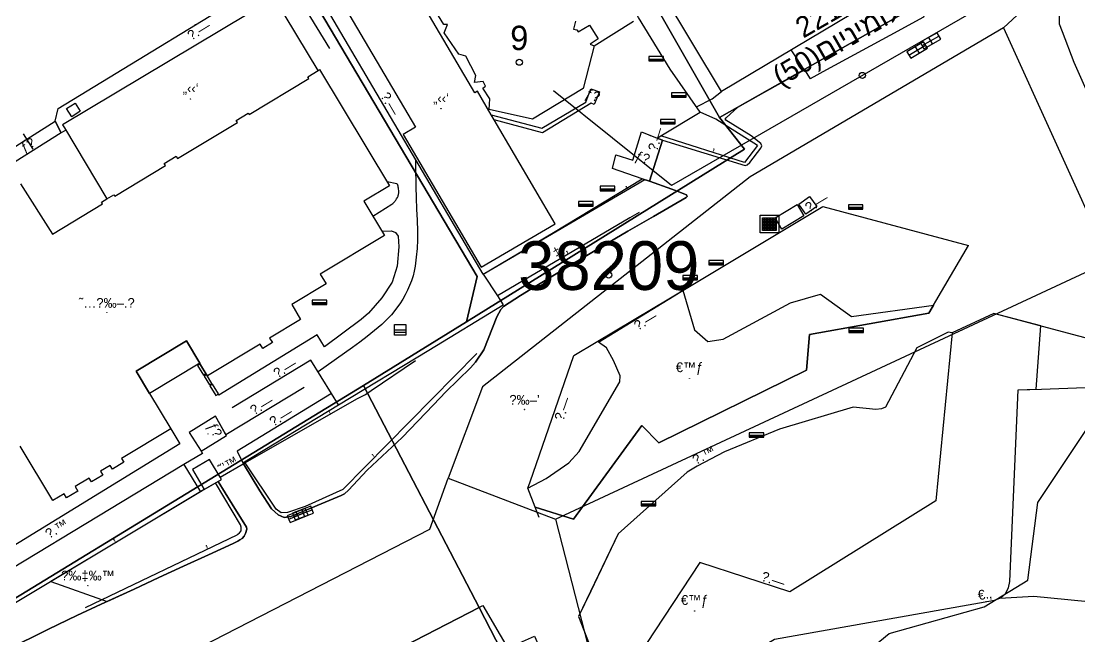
# Model space of a CAD drawing. Header units: metres. Extents: x 218299 to 220222, y 572714 to 574340.
# Drawn here: x 219539.4 to 219626.4, y 574003.3 to 574053.9 of the extents above; entities that cross this region are included whole.
import ezdxf
from ezdxf.enums import TextEntityAlignment as Align

# ---------------------------------------------------------------- set-up
doc = ezdxf.new("R2010")
doc.units = ezdxf.units.M
doc.header["$MEASUREMENT"] = 0
for name, color, linetype in [('1601', 44, 'LANDBORDER'), ('1602', 44, 'Continuous'), ('1603', 44, 'Continuous'), ('6151', 102, 'CABLEUNDEXIST03'), ('6910', 102, 'Continuous'), ('A_POINTS', 2, 'Continuous'), ('M2200', 253, 'Continuous'), ('M2201', 253, 'Continuous'), ('M2202', 253, 'Continuous'), ('M2207', 253, 'Continuous'), ('M2401', 7, 'Continuous'), ('M2404', 7, 'Continuous'), ('M2407', 253, 'Continuous'), ('M2408', 253, 'Continuous'), ('M2412', 253, 'Continuous'), ('M2420', 253, 'Continuous'), ('M2601', 253, 'Continuous'), ('M2602', 253, 'Continuous'), ('M2604', 253, 'Continuous'), ('M2605', 253, 'Continuous'), ('M2612', 253, 'Continuous'), ('M2802', 253, 'Continuous'), ('M2804', 253, 'Continuous'), ('M2809', 253, 'Continuous'), ('M4903', 253, 'Continuous'), ('M5202', 253, 'Continuous'), ('M5203', 253, 'Continuous'), ('M5250', 253, 'Continuous'), ('m5260', 253, 'Continuous')]:
    doc.layers.add(name, color=color, linetype=linetype)
doc.styles.add('HEBTXT', font='HEBTXT')
doc.styles.add('MAVAT_HEBTXT', font='HEBTXT')
doc.linetypes.add('CABLEUNDEXIST03', pattern='A,3.5,[222,elecad.shx,S=0.01,R=0,X=0,Y=0],1.5', length=5)
doc.linetypes.add('LANDBORDER', pattern='A,6.25,[208,elecad.shx,S=0.02,R=0,X=-0.6,Y=0],12.5,[208,elecad.shx,S=0.02,R=180,X=0.6,Y=0],6.25', length=25)

# ---------------------------------------------------------------- blocks, each defined once
blk = doc.blocks.new('6910')
at = {"layer": 'A_POINTS'}
blk.add_circle((0, 0), 0.25, dxfattribs=at)
at = {"color": 0, "style": 'HEBTXT', "flags": 1}
blk.add_attdef('CODE', (-2.918, 6.399), '', height=1.7, dxfattribs=at)
at = {"color": 0, "style": 'HEBTXT'}
for tag, p in [('PATH', (0.169, 4.708)), ('HTCH', (0.169, 2.708))]:
    blk.add_attdef(tag, text='', height=1.7, dxfattribs=at).set_placement(p, align=Align.MIDDLE_CENTER)
blk = doc.blocks.new('1601')
at = {"layer": 'A_POINTS'}
blk.add_circle((0, 0), 0.25, dxfattribs=at)
at = {"color": 0, "style": 'HEBTXT'}
blk.add_attdef('LOT_NUM', text='', height=4, dxfattribs=at).set_placement((0, -1.217), align=Align.CENTER)
blk = doc.blocks.new('1603')
at = {"layer": 'A_POINTS'}
blk.add_circle((0, 0), 0.25, dxfattribs=at)
at = {"color": 0, "style": 'HEBTXT'}
blk.add_attdef('PARCEL_NUM', text='', height=2, dxfattribs=at).set_placement((0, 1), align=Align.CENTER)
at = {"color": 0, "style": 'HEBTXT', "flags": 1}
blk.add_attdef('LOT_NUM', text='', height=2, dxfattribs=at).set_placement((0, -2.5), align=Align.CENTER)
blk = doc.blocks.new('M2802')
blk.add_circle((0, 0), 0.025)
at = {"style": 'MAVAT_HEBTXT'}
blk.add_attdef('NAME', text='', height=0.8, dxfattribs=at).set_placement((0, 1.59), align=Align.MIDDLE)
blk = doc.blocks.new('M2804')
blk.add_circle((0, 0), 0.025)
at = {"style": 'MAVAT_HEBTXT'}
blk.add_attdef('NAME', text='', height=0.8, dxfattribs=at).set_placement((0, 1.59), align=Align.MIDDLE)
blk = doc.blocks.new('M5202')
blk.add_lwpolyline([(-2, -0.53), (2, -0.53), (2, 0.67), (-2, 0.67)], close=True)
for points in [[(-2, 0), (2, 0)], [(-2, -0.33), (2, -0.33)]]:
    blk.add_lwpolyline(points)
at = {"style": 'MAVAT_HEBTXT', "flags": 1}
for tag, p in [('MARK', (0, 1.92)), ('HEIGHT', (0, -1.78)), ('NAME', (0, -4.35))]:
    blk.add_attdef(tag, text='', height=0.8, dxfattribs=at).set_placement(p, align=Align.MIDDLE)
blk = doc.blocks.new('5260')
h = blk.add_hatch()
h.set_pattern_fill('NET', color=256, scale=2, style=0)
h.paths.add_polyline_path([(1.17, 1.06), (-1.04, 1.06), (-1.04, -1.02), (1.17, -1.02)])
for points in [[(1.6, 1.49), (1.6, -1.45), (-1.47, -1.45), (-1.47, 1.49)], [(1.17, 1.06), (1.17, -1.02), (-1.04, -1.02), (-1.04, 1.06)]]:
    blk.add_lwpolyline(points, close=True)
at = {"style": 'HEBTXT'}
blk.add_attdef('HEIGHT', (1.94, 1.56), '', height=0.8, dxfattribs=at)
blk = doc.blocks.new('M2207')
blk.add_circle((0, 0), 0.025)
at = {"style": 'MAVAT_HEBTXT'}
blk.add_attdef('NAME', text='', height=0.8, dxfattribs=at).set_placement((0, 1.59), align=Align.MIDDLE)
blk = doc.blocks.new('M2407')
blk.add_circle((0, 0), 0.025)
at = {"style": 'MAVAT_HEBTXT'}
blk.add_attdef('NAME', text='', height=0.8, dxfattribs=at).set_placement((0, 1.59), align=Align.MIDDLE)
blk = doc.blocks.new('M2412')
blk.add_circle((0, 0), 0.025)
at = {"style": 'MAVAT_HEBTXT'}
blk.add_attdef('NAME', text='', height=0.8, dxfattribs=at).set_placement((0, 1.59), align=Align.MIDDLE)
blk = doc.blocks.new('M2601')
blk.add_circle((0, 0), 0.025)
at = {"style": 'MAVAT_HEBTXT'}
blk.add_attdef('NAME', text='', height=0.8, dxfattribs=at).set_placement((0, 1.59), align=Align.MIDDLE)
blk = doc.blocks.new('M2602')
blk.add_circle((0, 0), 0.025)
at = {"style": 'MAVAT_HEBTXT'}
blk.add_attdef('NAME', text='', height=0.8, dxfattribs=at).set_placement((0, 1.59), align=Align.MIDDLE)
blk = doc.blocks.new('M2604')
blk.add_circle((0, 0), 0.025)
at = {"style": 'MAVAT_HEBTXT'}
blk.add_attdef('NAME', text='', height=0.8, dxfattribs=at).set_placement((0, 1.59), align=Align.MIDDLE)
blk = doc.blocks.new('M2605')
blk.add_circle((0, 0), 0.025)
at = {"style": 'MAVAT_HEBTXT'}
blk.add_attdef('NAME', text='', height=0.8, dxfattribs=at).set_placement((0, 1.59), align=Align.MIDDLE)
blk = doc.blocks.new('M2612')
blk.add_circle((0, 0), 0.025)
at = {"style": 'MAVAT_HEBTXT'}
blk.add_attdef('NAME', text='', height=0.8, dxfattribs=at).set_placement((0, 1.59), align=Align.MIDDLE)
blk = doc.blocks.new('M2809')
blk.add_circle((0, 0), 0.025)
at = {"style": 'MAVAT_HEBTXT'}
blk.add_attdef('NAME', text='', height=0.8, dxfattribs=at).set_placement((0, 1.59), align=Align.MIDDLE)
blk = doc.blocks.new('M4903')
blk.add_lwpolyline([(-1.6, -0.59), (1.6, -0.59), (1.6, 0.62), (-1.6, 0.62)], close=True)
for points in [[(-1.57, 0), (1.57, 0)], [(0, 0.62), (0, -0.59)]]:
    blk.add_lwpolyline(points)
at = {"style": 'MAVAT_HEBTXT', "flags": 1}
for tag, p in [('MARK', (0, 1.87)), ('IL', (0, -6.97))]:
    blk.add_attdef(tag, text='', height=0.8, dxfattribs=at).set_placement(p, align=Align.MIDDLE)
at = {"style": 'MAVAT_HEBTXT'}
for tag, p in [('HEIGHT', (0, -1.84)), ('NAME', (0, -4.41))]:
    blk.add_attdef(tag, text='', height=0.8, dxfattribs=at).set_placement(p, align=Align.MIDDLE)
blk = doc.blocks.new('M5203')
for points in [[(1.54, -1.47), (-1.54, -1.47), (-1.54, 1.47), (1.54, 1.47)], [(-1.54, 0), (1.54, 0)], [(1.54, 1.47), (1.54, -1.47)], [(-1.54, -0.66), (1.54, -0.66)]]:
    blk.add_lwpolyline(points)
at = {"style": 'MAVAT_HEBTXT', "flags": 1}
for tag, p in [('MARK', (0, 3.2)), ('HEIGHT', (0, -3.3)), ('NAME', (0, -5.87))]:
    blk.add_attdef(tag, text='', height=0.8, dxfattribs=at).set_placement(p, align=Align.MIDDLE)
blk = doc.blocks.new('M2202')
blk.add_circle((0, 0), 0.025)
at = {"style": 'MAVAT_HEBTXT'}
blk.add_attdef('NAME', text='', height=0.8, dxfattribs=at).set_placement((0, 1.59), align=Align.MIDDLE)
blk = doc.blocks.new('111')
at = {"layer": 'M2200'}
for points in [[(219612.428, 574057.398, 593.99), (219596.93, 574048.131, 593.84), (219596.93, 574048.131, 593.84), (219592.147, 574056.13, 593.84)], [(219584.952, 574053.93, 595.04), (219584.785, 574053.269, 595.94), (219584.785, 574053.269, 595.94), (219584.927, 574053.239, 595.94), (219585.07, 574053.21, 595.94), (219585.07, 574053.21, 595.94), (219585.07, 574053.21, 595.94), (219585.182, 574053.037, 595.94), (219585.182, 574053.037, 595.94), (219586.105, 574053.604, 594.89), (219586.105, 574053.604, 594.89), (219586.805, 574052.473, 594.89), (219586.805, 574052.473, 594.89), (219586.153, 574052.028, 595.34), (219586.153, 574052.028, 595.34), (219586.495, 574051.896, 594.89), (219586.495, 574051.896, 594.89), (219585.577, 574048.383, 592.49), (219581.409, 574045.859, 592.49), (219577.865, 574046.651, 594.89), (219577.903, 574047.527, 595.94), (219577.346, 574048.417, 595.94), (219577.565, 574048.575, 595.94), (219577.38, 574048.954, 595.94), (219576.662, 574048.882, 594.74), (219576.774, 574049.442, 594.74), (219575.947, 574051.035, 594.74), (219575.377, 574051.218, 594.74), (219574.166, 574052.972, 594.74), (219574.442, 574053.634, 594.74), (219574.129, 574053.652, 594.59), (219573.252, 574055.062, 594.59)]]:
    blk.add_polyline3d(points, dxfattribs=at)
at = {"layer": 'M2201'}
blk.add_polyline3d([(219539.358, 574040.563, 589.902), (219541.991, 574036.434, 595.94), (219546.094, 574038.909, 595.94), (219546.013, 574039.044, 595.94), (219546.474, 574039.322, 595.94), (219547.033, 574039.659, 595.94), (219547.033, 574039.659, 595.94), (219547.105, 574039.54, 595.94), (219547.105, 574039.54, 595.94), (219551.27, 574042.052, 595.94), (219551.27, 574042.052, 595.94), (219551.164, 574042.228, 595.94), (219551.164, 574042.228, 595.94), (219552.158, 574042.828, 595.94), (219552.158, 574042.828, 595.94), (219552.271, 574042.64, 595.94), (219552.271, 574042.64, 595.94), (219557.186, 574045.604, 595.94), (219557.186, 574045.604, 595.94), (219557.092, 574045.759, 595.94), (219557.092, 574045.759, 595.94), (219558.077, 574046.353, 595.94), (219558.077, 574046.353, 595.94), (219558.137, 574046.253, 595.94), (219558.137, 574046.253, 595.94), (219563.043, 574049.212, 595.94), (219563.043, 574049.212, 595.94), (219562.955, 574049.358, 595.94), (219562.955, 574049.358, 595.94), (219563.809, 574049.873, 595.94), (219563.924, 574049.943, 595.94), (219569.684, 574040.395, 592.34), (219567.573, 574039.121, 595.94), (219569.265, 574036.317, 594.14), (219563.99, 574033.135, 595.19), (219564.467, 574032.344, 595.19), (219561.642, 574030.64, 595.79), (219562.377, 574029.422, 595.64), (219559.832, 574027.887, 595.64), (219560.057, 574027.515, 593.54), (219559.267, 574027.039, 593.54), (219559.052, 574027.396, 595.64), (219554.722, 574024.784, 595.64), (219554.722, 574024.784, 595.64), (219554.722, 574024.784, 595.64), (219554.721, 574024.786, 595.64), (219554.099, 574025.828, 595.749), (219553.006, 574027.66, 595.94), (219553.006, 574027.66, 595.94), (219548.869, 574025.165, 595.94), (219548.869, 574025.165, 595.94), (219549.969, 574023.327, 595.766), (219551.712, 574020.418, 595.49), (219551.712, 574020.418, 595.49), (219547.675, 574017.983, 595.49), (219547.859, 574017.679, 592.64), (219546.918, 574017.112, 592.64), (219546.731, 574017.422, 595.49), (219545.931, 574016.94, 595.49), (219546.12, 574016.626, 592.04), (219545.189, 574016.064, 592.04), (219544.998, 574016.38, 595.49), (219543.854, 574015.689, 595.49), (219544.08, 574015.314, 592.64), (219543.161, 574014.76, 592.64), (219542.959, 574015.095, 595.49), (219542.029, 574014.534, 595.49), (219539.332, 574019.004, 595.94)], dxfattribs=at)
at = {"layer": 'M2207'}
blk.add_polyline3d([(219584.952, 574053.93, 591.74), (219584.785, 574053.269, 591.74), (219585.07, 574053.21, 591.815), (219585.182, 574053.037, 591.815), (219586.105, 574053.604, 591.815), (219586.805, 574052.473, 592.04), (219586.153, 574052.028, 592.04), (219586.495, 574051.896, 592.115), (219589.703, 574053.926, 592.115)], dxfattribs=at)
for points in [[(219578.022, 574046.236, 593.315), (219576.892, 574048.159, 593.315), (219576.687, 574048.038, 593.315), (219569.238, 574060.712, 592.415), (219564.374, 574057.854, 592.265), (219564.374, 574057.854, 592.265), (219565.074, 574056.662, 592.35), (219571.808, 574045.204, 593.165), (219570.796, 574044.61, 593.165), (219577.206, 574033.703, 593.165), (219577.206, 574033.703, 593.165), (219583.287, 574037.277, 593.315), (219578.273, 574045.809, 593.315), (219578.247, 574045.852, 593.315), (219578.247, 574045.852, 593.315)], [(219563.809, 574049.873, 591.815), (219560.23, 574055.841, 591.815), (219542.826, 574045.404, 591.815), (219542.979, 574045.15, 591.815), (219546.474, 574039.322, 591.815), (219547.033, 574039.659, 591.815), (219547.105, 574039.54, 591.815), (219551.27, 574042.052, 591.815), (219551.164, 574042.228, 591.815), (219552.158, 574042.828, 591.815), (219552.271, 574042.64, 591.815), (219557.186, 574045.604, 591.815), (219557.092, 574045.759, 591.815), (219558.077, 574046.353, 591.815), (219558.137, 574046.253, 591.815), (219563.043, 574049.212, 591.815), (219562.955, 574049.358, 591.815), (219563.809, 574049.873, 591.815)], [(219604.758, 574038.687, 591.365), (219603.872, 574038.064, 591.365), (219603.292, 574038.888, 591.365), (219604.178, 574039.512, 591.365), (219604.758, 574038.687, 591.365)], [(219603.706, 574037.939, 591.365), (219601.898, 574036.835, 591.365), (219601.334, 574037.758, 591.365), (219603.143, 574038.862, 591.365), (219603.706, 574037.939, 591.365)], [(219554.099, 574025.828, 591.44), (219549.969, 574023.327, 591.44), (219548.869, 574025.165, 591.44), (219553.006, 574027.66, 591.44), (219554.099, 574025.828, 591.44)], [(219555.867, 574016.261, 591.815), (219555.756, 574016.45, 591.815), (219554.901, 574017.912, 591.815), (219553.5, 574017.093, 591.815), (219554.466, 574015.442, 591.815), (219554.466, 574015.442, 591.815), (219554.466, 574015.442, 591.815), (219554.466, 574015.442, 591.815), (219555.867, 574016.261, 591.815)]]:
    blk.add_polyline3d(points, close=True, dxfattribs=at)
at = {"layer": 'M2401'}
for points in [[(219592.101, 574044.155, 590.008), (219598.882, 574042.055, 590.008), (219599.038, 574042.111, 590.008), (219599.257, 574042.302, 590.008), (219600.159, 574043.495, 590.008), (219600.256, 574043.678, 590.008), (219600.173, 574043.861, 590.008), (219599.373, 574044.494, 590.008), (219597.308, 574045.788, 590.008), (219597.247, 574045.879, 590.008), (219597.315, 574045.988, 590.008), (219598.275, 574046.85, 590.008), (219600.405, 574048.067, 590.008)], [(219591.03, 574040.762, 590.008), (219592.861, 574040.109, 590.008), (219593.288, 574039.957, 590.008), (219594.076, 574039.654, 590.008), (219594.108, 574039.521, 590.008), (219594.051, 574039.428, 590.008), (219591.346, 574037.878, 590.008), (219589.258, 574036.659, 590.008), (219587.11, 574035.406, 590.008), (219583.496, 574033.237, 590.008), (219581.629, 574032.116, 590.008), (219580.441, 574031.37, 590.008), (219579.041, 574030.489, 590.008), (219578.806, 574030.242, 590.008), (219578.495, 574029.617, 590.008), (219577.427, 574026.922, 590.008), (219576.736, 574025.895, 590.008), (219576.326, 574025.433, 590.008), (219574.309, 574023.462, 590.008), (219573.28, 574022.394, 590.008), (219570.712, 574019.73, 590.008), (219567.835, 574017.041, 590.008), (219566.306, 574015.387, 590.008), (219565.97, 574015.096, 590.008), (219565.712, 574014.962, 590.008), (219561.564, 574013.23, 590.008), (219561.037, 574013.136, 590.008), (219560.532, 574013.365, 590.008), (219559.972, 574013.862, 590.008), (219559.036, 574015.322, 590.008), (219557.673, 574017.551, 590.008)], [(219563.724, 574028.14, 588.598), (219555.668, 574023.198, 588.598)], [(219539.349, 574002.826, 589.333), (219540.51, 574003.403, 589.333), (219541.674, 574003.971, 589.333), (219544.011, 574005.084, 589.333), (219546.003, 574006.012, 589.333), (219548.703, 574007.27, 589.333), (219550.735, 574008.211, 589.333), (219552.77, 574009.146, 589.333), (219554.806, 574010.08, 589.333), (219556.84, 574011.018, 589.333), (219557.213, 574011.207, 589.333), (219557.394, 574011.313, 589.333), (219557.574, 574011.431, 589.333), (219557.737, 574011.612, 589.333), (219557.796, 574011.722, 589.333), (219557.848, 574011.836, 589.333), (219557.957, 574012.195, 589.333), (219557.918, 574012.362, 589.333), (219556.761, 574014.235, 589.333), (219555.605, 574016.108, 589.333)]]:
    blk.add_polyline3d(points, dxfattribs=at)
at = {"layer": 'M2404'}
for points in [[(219592.101, 574044.155, 590.008), (219598.882, 574042.055, 590.008), (219599.038, 574042.111, 590.008), (219599.257, 574042.302, 590.008), (219600.159, 574043.495, 590.008), (219600.256, 574043.678, 590.008), (219600.173, 574043.861, 590.008), (219599.373, 574044.494, 590.008), (219597.308, 574045.788, 590.008), (219597.247, 574045.879, 590.008), (219597.315, 574045.988, 590.008), (219598.275, 574046.85, 590.008), (219600.405, 574048.067, 590.008)], [(219557.673, 574017.551, 589.858), (219559.036, 574015.322, 589.858), (219559.972, 574013.862, 589.858), (219560.532, 574013.365, 589.858), (219561.037, 574013.136, 589.858), (219561.564, 574013.23, 589.858), (219565.712, 574014.962, 589.858), (219565.97, 574015.096, 589.858), (219566.306, 574015.387, 589.858), (219567.835, 574017.041, 589.858), (219570.712, 574019.73, 589.858), (219573.28, 574022.394, 589.858), (219574.309, 574023.462, 589.858), (219576.326, 574025.433, 589.858), (219576.736, 574025.895, 589.858), (219577.427, 574026.922, 589.858), (219578.495, 574029.617, 589.858), (219578.806, 574030.242, 589.858), (219579.041, 574030.489, 589.858), (219580.441, 574031.37, 589.858), (219581.629, 574032.116, 589.858), (219583.496, 574033.237, 589.858), (219587.11, 574035.406, 589.858), (219589.258, 574036.659, 589.858), (219591.346, 574037.878, 589.858), (219594.051, 574039.428, 589.858), (219594.108, 574039.521, 589.858), (219594.076, 574039.654, 589.858), (219593.288, 574039.957, 589.858), (219592.861, 574040.109, 589.858), (219591.03, 574040.762, 589.858)], [(219563.724, 574028.14, 588.598), (219555.668, 574023.198, 588.598)], [(219555.605, 574016.108, 589.379), (219556.761, 574014.235, 589.379), (219557.918, 574012.362, 589.379), (219557.957, 574012.195, 589.379), (219557.848, 574011.836, 589.379), (219557.796, 574011.722, 589.379), (219557.737, 574011.612, 589.379), (219557.574, 574011.431, 589.379), (219557.394, 574011.313, 589.379), (219557.213, 574011.207, 589.379), (219556.84, 574011.018, 589.379), (219554.806, 574010.08, 589.379), (219552.77, 574009.146, 589.379), (219550.735, 574008.211, 589.379), (219548.703, 574007.27, 589.379), (219546.003, 574006.012, 589.379), (219544.011, 574005.084, 589.379), (219541.674, 574003.971, 589.379), (219540.51, 574003.403, 589.379), (219539.349, 574002.826, 589.379)]]:
    blk.add_polyline3d(points, dxfattribs=at)
at = {"layer": 'M2407'}
for points in [[(219571.814, 574042.56, 588.286), (219571.823, 574041.463, 588.365), (219571.828, 574040.882, 588.404), (219571.831, 574040.592, 588.419), (219571.833, 574040.302, 588.431), (219571.855, 574039.395, 588.447), (219571.895, 574038.487, 588.446), (219571.939, 574037.578, 588.437), (219571.972, 574036.67, 588.431), (219571.971, 574035.953, 588.431), (219571.936, 574035.236, 588.431), (219571.872, 574034.519, 588.431), (219571.783, 574033.803, 588.431), (219571.709, 574033.394, 588.431), (219571.605, 574032.994, 588.431), (219571.475, 574032.599, 588.431), (219571.326, 574032.207, 588.431), (219571.157, 574031.815, 588.431), (219570.97, 574031.436, 588.431), (219570.762, 574031.068, 588.431), (219570.531, 574030.709, 588.431), (219569.845, 574029.792, 588.431), (219569.047, 574028.987, 588.431), (219568.452, 574028.499, 588.431), (219567.852, 574028.023, 588.431), (219567.244, 574027.559, 588.431), (219566.625, 574027.107, 588.431), (219563.815, 574025.106, 588.431)], [(219568.303, 574037.911, 588.448), (219569.864, 574038.883, 588.448), (219569.955, 574038.95, 588.448), (219570.036, 574039.028, 588.448), (219570.111, 574039.115, 588.448), (219570.148, 574039.161, 588.448), (219570.185, 574039.208, 588.448), (219570.225, 574039.262, 588.448), (219570.262, 574039.317, 588.448), (219570.327, 574039.431, 588.448), (219570.378, 574039.55, 588.448), (219570.399, 574039.611, 588.448), (219570.416, 574039.673, 588.448), (219570.438, 574039.825, 588.448), (219570.437, 574039.979, 588.448), (219570.419, 574040.134, 588.448), (219570.406, 574040.211, 588.448), (219570.392, 574040.288, 588.448), (219570.385, 574040.326, 588.448), (219570.38, 574040.367, 588.448), (219570.364, 574040.45, 588.448), (219570.353, 574040.485, 588.448), (219570.345, 574040.502, 588.448), (219570.335, 574040.519, 588.448), (219570.312, 574040.542, 588.448), (219570.281, 574040.555, 588.448), (219569.495, 574040.707, 588.448)], [(219569.059, 574036.658, 588.448), (219569.851, 574036.693, 588.448), (219570.171, 574036.546, 588.448), (219570.385, 574036.27, 588.448), (219570.439, 574035.384, 588.448), (219570.302, 574033.798, 588.448), (219569.887, 574032.486, 588.448), (219569.038, 574031.181, 588.448), (219567.958, 574029.936, 588.448), (219567.342, 574029.401, 588.448), (219564.334, 574027.177, 588.448), (219563.724, 574028.14, 588.598)], [(219614.552, 574030.908, 590.868), (219617.216, 574035.499, 590.683)], [(219581.638, 574014.006, 590.458), (219584.794, 574012.996, 590.758), (219590.397, 574020.701, 590.758), (219591.789, 574019.267, 590.758), (219603.92, 574025.24, 590.758), (219604.177, 574028.187, 590.758), (219613.979, 574029.921, 590.908), (219614.552, 574030.908, 590.868)], [(219615.879, 574028.317, 590.908), (219615.55, 574028.36, 590.908), (219612.985, 574027.075, 590.908), (219610.396, 574022.215, 590.908), (219610.074, 574022.066, 590.908), (219609.604, 574022.019, 590.908), (219607.744, 574022.206, 590.833), (219601.694, 574020.389, 590.758), (219597.176, 574018.531, 590.758), (219594.94, 574017.35, 590.758), (219594.131, 574016.86, 590.758), (219588.457, 574011.806, 590.758), (219586.215, 574007.097, 590.758), (219585.191, 574005.021, 590.758), (219586.501, 574001.656, 590.683), (219587.812, 573998.291, 590.608), (219587.812, 573998.291, 590.608)], [(219554.721, 574024.786, 588.742), (219554.711, 574024.779, 588.742)], [(219555.12, 574024.075, 588.742), (219555.074, 574024.146, 588.742)], [(219555.668, 574023.198, 588.742), (219555.61, 574023.28, 588.742)], [(219551.712, 574020.418, 588.598), (219552.451, 574019.194, 588.598), (219530.73, 574005.867, 588.448), (219527.948, 574009.887, 588.298), (219526.81, 574011.028, 588.298), (219525.514, 574012.012, 588.298), (219524.096, 574012.81, 588.298), (219522.597, 574013.402, 588.298)], [(219552.781, 574017.512, 588.523), (219531.59, 574004.672, 588.38)], [(219579.373, 574002.41, 590.608), (219581.574, 574003.383, 590.608), (219582.298, 574001.785, 590.608)]]:
    blk.add_polyline3d(points, dxfattribs=at)
at = {"layer": 'M2408'}
blk.add_polyline3d([(219619.793, 574006.521, 591.683), (219622.581, 574006.693, 591.683), (219628.455, 574006.105, 591.683)], dxfattribs=at)
at = {"layer": 'M2412'}
for points in [[(219578.022, 574046.236, 589.595), (219582.18, 574045.136, 589.595), (219585.795, 574047.271, 589.595), (219586.2, 574048.366, 589.595), (219586.925, 574048.107, 589.37), (219586.488, 574047.066, 589.37), (219586.224, 574047.181, 589.37), (219582.232, 574044.74, 589.52), (219578.273, 574045.809, 589.52)], [(219542.709, 574044.742, 588.208), (219538.417, 574042.047, 588.133), (219537.855, 574042.945, 587.833), (219537.855, 574042.945, 587.833), (219542.211, 574045.704, 587.833), (219542.211, 574045.704, 587.833)], [(219590.36, 574044.816, 589.502), (219591.666, 574044.32, 589.881), (219591.666, 574044.32, 589.881), (219592.101, 574044.155, 590.008), (219591.03, 574040.762, 590.008), (219590.436, 574040.967, 589.895), (219587.975, 574041.817, 589.426), (219588.272, 574042.926, 589.426), (219589.658, 574042.489, 589.689)], [(219555.389, 574021.462, 588.72), (219553.233, 574020.121, 588.72), (219554.215, 574018.585, 589.631), (219556.275, 574019.885, 589.669), (219556.236, 574019.953, 589.676), (219556.226, 574019.971, 589.683)]]:
    blk.add_polyline3d(points, close=True, dxfattribs=at)
at = {"layer": 'M2420'}
for points in [[(219583.3, 574013), (219588.91, 573991.12), (219595.59, 573991.19), (219610.7, 574003.62), (219618.5, 574005.81), (219622.09, 574008), (219622.91, 574014.38), (219627.41, 574021.12), (219642.5, 574031.19), (219683.59, 574060.19), (219704.09, 574076.19), (219720.7, 574086.81), (219740, 574099.12), (219763.761, 574118.454)], [(219621.3, 574083.19), (219622, 574077.38), (219629.7, 574062.31), (219620.09, 574053.38), (219599.3, 574041.12), (219577.3, 574023.88), (219574.5, 574016.38), (219583.3, 574013), (219628.8, 574034.19)], [(219620.09, 574053.38), (219628.8, 574034.19), (219642.5, 574031.19)], [(219316.036, 573867.423), (219367.59, 573898.12), (219408.3, 573924.38), (219456.91, 573949.88), (219513.91, 573985.19), (219526.5, 573988.31), (219573, 574012.19), (219574.5, 574016.38)]]:
    blk.add_lwpolyline(points, dxfattribs=at)
at = {"layer": 'M2601'}
for points in [[(219629.225, 574060.297, 591.058), (219624.743, 574057.656, 591.058), (219624.673, 574053.687, 591.058), (219624.905, 574053.082, 591.058)], [(219613.898, 574055.327, 592.052), (219613.529, 574054.24, 592.052), (219610.765, 574052.739, 592.052)], [(219610.765, 574052.739, 592.052), (219605.566, 574049.917, 592.052)], [(219624.905, 574053.082, 591.058), (219625.879, 574050.542, 591.058), (219627.6, 574046.668, 591.132)], [(219600.405, 574048.067, 590.702), (219603.748, 574049.911, 590.702), (219603.748, 574049.911, 590.702), (219603.748, 574049.911, 590.702), (219603.649, 574050.061, 590.702), (219603.458, 574050.349, 590.702), (219603.04, 574050.98, 590.702), (219602.658, 574051.556, 590.702)], [(219603.748, 574049.911, 592.202), (219604.226, 574049.19, 592.077)], [(219605.566, 574049.917, 592.052), (219604.226, 574049.19, 592.052)], [(219594.893, 574046.869, 592.202), (219596.185, 574047.536, 592.202), (219596.93, 574048.131, 592.202)], [(219599.889, 574043.717, 590.929), (219596.471, 574045.868, 590.929), (219595.197, 574046.433, 590.929)], [(219539.586, 574044.671, 588.792), (219540.376, 574043.408, 588.792)], [(219599.889, 574043.717, 590.929), (219598.832, 574042.313, 590.929), (219591.959, 574044.495, 590.929)], [(219590.65, 574040.893, 592.202), (219577.37, 574033.118, 592.202)], [(219576.841, 574026.611, 589.993), (219565.846, 574015.451, 590.552), (219562.754, 574014.042, 590.552), (219561.311, 574013.563, 590.552), (219560.791, 574013.519, 590.552), (219560.38, 574013.841, 590.552), (219557.821, 574017.637, 590.552)], [(219557.663, 574017.546, 591.304), (219566.988, 574022.905, 591.304), (219567.71, 574023.246, 591.304), (219568.165, 574023.585, 591.304), (219571.823, 574026.054, 591.304)], [(219544.713, 574005.759, 589.624), (219557.159, 574011.72, 590.001), (219557.231, 574011.763, 590.001), (219557.345, 574011.879, 590.001), (219557.481, 574012.042, 590.001), (219557.5, 574012.143, 590.001), (219557.494, 574012.354, 589.991), (219557.426, 574012.537, 589.982), (219555.388, 574015.981, 589.86)], [(219554.466, 574015.442, 591.215), (219539.918, 574006.719, 591.215)], [(219539.918, 574006.719, 591.215), (219535.786, 574004.241, 591.215)], [(219572.359, 574003.341, 592.442), (219577.333, 574005.906, 592.483)], [(219577.333, 574005.906, 592.483), (219581.789, 573998.269, 592.483)]]:
    blk.add_polyline3d(points, dxfattribs=at)
at = {"layer": 'M2602'}
for points in [[(219623.219, 574023.699, 591.658), (219629.689, 574023.936, 591.658), (219630.049, 574024.341, 591.658), (219630.409, 574024.746, 591.658), (219630.429, 574025.672, 591.658), (219629.847, 574026.583, 591.658), (219629.375, 574026.952, 591.658)], [(219554.593, 574024.971, 589.091), (219554.105, 574025.762, 589.091), (219553.904, 574025.639, 589.091), (219554.392, 574024.848, 589.091), (219554.593, 574024.971, 589.091)], [(219554.646, 574024.885, 589.091), (219554.446, 574024.761, 589.091), (219554.894, 574024.035, 589.091), (219555.074, 574024.146, 589.091), (219555.094, 574024.158, 589.091)], [(219555.094, 574024.158, 589.091), (219554.646, 574024.885, 589.091)], [(219555.139, 574024.086, 589.091), (219555.12, 574024.075, 589.091), (219554.929, 574023.957, 589.091), (219555.419, 574023.162, 589.091), (219555.61, 574023.28, 589.091), (219555.629, 574023.292, 589.091), (219555.139, 574024.086, 589.091)], [(219599.437, 574001.031, 591.658), (219599.442, 574001.064, 591.658), (219599.73, 574001.709, 591.658), (219600.151, 574002.295, 591.658), (219600.681, 574002.785, 591.658), (219601.285, 574003.151, 591.658), (219619.363, 574006.355, 591.658), (219619.793, 574006.521, 591.658), (219619.842, 574006.539, 591.658), (219620.256, 574006.894, 591.658), (219620.522, 574007.369, 591.658), (219620.609, 574007.875, 591.658), (219621.301, 574023.629, 591.658), (219623.219, 574023.699, 591.658)]]:
    blk.add_polyline3d(points, dxfattribs=at)
at = {"layer": 'M2604'}
for points in [[(219589.415, 574037.754, 590.852), (219578.551, 574031.345, 590.852)], [(219590.165, 574038.197, 590.852), (219589.415, 574037.754, 590.852)], [(219578.551, 574031.345, 590.852), (219578.538, 574031.338, 590.852)]]:
    blk.add_polyline3d(points, dxfattribs=at)
at = {"layer": 'M2605'}
for points in [[(219577.365, 574033.126, 589.652), (219583.144, 574036.569, 590.072), (219590.436, 574040.967, 590.072), (219591.03, 574040.762, 590.008), (219592.101, 574044.155, 590.008), (219591.666, 574044.32, 590.008), (219591.959, 574044.495, 590.025), (219595.197, 574046.433, 590.218), (219595.197, 574046.433, 590.218), (219592.724, 574049.977, 590.218), (219590.118, 574054.213, 590.218), (219587.596, 574058.938, 590.533)], [(219543.097, 574044.953, 588.208), (219542.709, 574044.742, 588.208), (219542.211, 574045.704, 588.208), (219542.451, 574046.747, 588.208), (219560.886, 574058.012, 588.208), (219564.736, 574051.675, 588.508)], [(219577.365, 574033.126, 589.652), (219577.365, 574033.126, 589.652), (219577.365, 574033.126, 589.652), (219563.946, 574055.934, 589.652), (219562.457, 574058.297, 588.002)], [(219594.173, 574032.05, 590.601), (219605.249, 574038.688, 590.683), (219617.216, 574035.499, 590.683)], [(219577.365, 574033.126, 589.652), (219578.534, 574031.343, 589.547)], [(219586.64, 574027.535, 590.546), (219594.173, 574032.05, 590.601)], [(219572.905, 574026.894, 589.59), (219579.017, 574030.608, 589.504)], [(219578.534, 574031.343, 589.547), (219579.017, 574030.608, 589.504)], [(219619.314, 574029.912, 591.808), (219615.879, 574028.317, 591.808), (219615.879, 574028.317, 591.808), (219614.539, 574014.523, 591.658), (219602.545, 574007.042, 591.808), (219595.158, 574009.447, 591.658), (219587.812, 573998.291, 591.658), (219588.471, 573996.8, 591.658), (219589.627, 573994.181, 591.658), (219594.323, 573992.572, 591.658), (219598.404, 573994.198, 591.658)], [(219623.726, 574028.733, 591.738), (219619.314, 574029.912, 591.808)], [(219628.846, 574027.365, 591.658), (219623.726, 574028.733, 591.738)], [(219581.215, 574016.072, 590.461), (219584.812, 574026.44, 590.533), (219586.64, 574027.535, 590.546)], [(219557.618, 574017.63, 589.804), (219565.496, 574022.391, 589.695), (219572.905, 574026.894, 589.59)], [(219564.9, 574023.329, 588.945), (219563.219, 574026.083, 588.945), (219556.763, 574022.141, 588.72)], [(219556.236, 574019.953, 589.695), (219562.661, 574023.859, 589.095)], [(219565.496, 574022.391, 589.695), (219564.9, 574023.329, 589.695), (219564.9, 574023.329, 589.695), (219557.151, 574018.598, 589.845), (219557.618, 574017.63, 589.804)], [(219556.236, 574019.953, 589.695), (219556.226, 574019.971, 589.683), (219556.216, 574019.989, 589.671), (219555.389, 574021.462, 588.72)], [(219553.233, 574020.121, 588.72), (219554.215, 574018.585, 589.631), (219554.328, 574018.407, 589.695), (219552.781, 574017.512, 589.695), (219552.781, 574017.512, 589.695), (219554.146, 574015.25, 589.695)], [(219581.97, 574013.154, 590.458), (219581.638, 574014.006, 590.458), (219581.035, 574015.553, 590.458), (219581.215, 574016.072, 590.461)]]:
    blk.add_polyline3d(points, dxfattribs=at)
at = {"layer": 'M2612'}
blk.add_polyline3d([(219555.756, 574016.45, 591.304), (219557.663, 574017.546, 591.304)], dxfattribs=at)
at = {"layer": 'M2802'}
blk.add_polyline3d([(219546.477, 574006.233, 589.384), (219548.703, 574007.27, 589.408), (219550.735, 574008.211, 589.444), (219552.77, 574009.146, 589.494), (219554.806, 574010.08, 589.539), (219556.84, 574011.018, 589.558), (219557.213, 574011.207, 589.558), (219557.394, 574011.313, 589.558), (219557.574, 574011.431, 589.558), (219557.737, 574011.612, 589.558), (219557.796, 574011.722, 589.558), (219557.848, 574011.836, 589.558), (219557.957, 574012.195, 589.558), (219557.918, 574012.362, 589.558), (219555.605, 574016.108, 589.631), (219555.035, 574015.775, 589.631), (219554.466, 574015.442, 589.631), (219554.146, 574015.249, 589.631), (219541.86, 574007.883, 589.508)], close=True, dxfattribs=at)
at = {"layer": 'M2809'}
blk.add_polyline3d([(219614.335, 574030.534, 590.883), (219613.979, 574029.921, 590.908), (219609.078, 574029.054, 590.833), (219604.177, 574028.187, 590.758), (219603.92, 574025.24, 590.758), (219591.789, 574019.267, 590.758), (219590.397, 574020.701, 590.758), (219584.794, 574012.996, 590.758), (219581.638, 574014.006, 590.458), (219581.035, 574015.553, 590.458), (219582.538, 574016.336, 590.462), (219584.408, 574017.642, 590.465), (219585.258, 574018.577, 590.466), (219588.581, 574024.296, 590.466), (219588.619, 574024.777, 590.467), (219588.078, 574026.051, 590.476), (219587.498, 574027.088, 590.495), (219586.84, 574027.54, 590.533), (219593.398, 574031.585, 590.596), (219593.555, 574031.68, 590.597), (219593.771, 574031.809, 590.598), (219594.736, 574028.566, 590.58), (219595.804, 574027.612, 590.58), (219597.067, 574027.79, 590.58), (219602.61, 574030.774, 590.73), (219605.081, 574031.498, 590.73), (219607.618, 574029.651, 590.73), (219614.373, 574030.6, 590.88)], close=True, dxfattribs=at)
blk.add_polyline3d([(219601.285, 574003.151, 591.658), (219619.363, 574006.355, 591.658), (219619.842, 574006.539, 591.658), (219620.256, 574006.894, 591.658), (219620.522, 574007.369, 591.658), (219620.609, 574007.875, 591.658), (219621.301, 574023.629, 591.658), (219622.786, 574023.683, 591.658), (219623.174, 574028.88, 591.658), (219623.174, 574028.88, 591.747), (219623.174, 574028.88, 591.747), (219619.314, 574029.912, 591.808), (219615.879, 574028.317, 591.808), (219615.55, 574028.36, 590.908), (219612.985, 574027.075, 590.908), (219610.396, 574022.215, 590.908), (219610.074, 574022.066, 590.908), (219609.604, 574022.019, 590.908), (219607.744, 574022.206, 590.833), (219601.694, 574020.389, 590.758), (219597.176, 574018.531, 590.758), (219594.94, 574017.35, 590.758), (219594.131, 574016.86, 590.758), (219588.457, 574011.806, 590.758), (219585.191, 574005.021, 590.758), (219586.501, 574001.656, 590.683)], dxfattribs=at)
at = {"layer": 'M5250'}
blk.add_polyline3d([(219543.849, 574047.183, 588.133), (219544.284, 574046.513, 588.133), (219543.588, 574046.061, 588.133), (219543.153, 574046.732, 588.133), (219543.849, 574047.183, 588.133)], dxfattribs=at)
at = {"layer": 'M2202'}
ref = blk.add_blockref('M2202', (219546.462, 574029.989), dxfattribs=dict(at, xscale=0.5, yscale=0.5, zscale=0.5))
ref.add_attrib('NAME', '˜…\x81‰–.\x8e', dxfattribs={"layer": '0', "height": 0.8, "style": 'MAVAT_HEBTXT'}).set_placement((219546.462, 574030.785), align=Align.MIDDLE)
at = {"layer": 'M2207'}
ref = blk.add_blockref('M2207', (219553.343, 574047.537), dxfattribs=dict(at, xscale=0.5, yscale=0.5, zscale=0.5))
ref.add_attrib('NAME', '„‹‹‘', dxfattribs={"layer": '0', "height": 0.8, "style": 'MAVAT_HEBTXT'}).set_placement((219553.343, 574048.333), align=Align.MIDDLE)
ref = blk.add_blockref('M2207', (219573.904, 574046.726), dxfattribs=dict(at, xscale=0.5, yscale=0.5, zscale=0.5))
ref.add_attrib('NAME', '„‹‹‘', dxfattribs={"layer": '0', "height": 0.8, "style": 'MAVAT_HEBTXT'}).set_placement((219573.904, 574047.521), align=Align.MIDDLE)
at = {"layer": 'M2407'}
ref = blk.add_blockref('M2407', (219595.753, 574017.779), dxfattribs=dict(at, xscale=0.5, yscale=0.5, zscale=0.5))
ref.add_attrib('NAME', '\x8e.™', dxfattribs={"layer": '0', "height": 0.8, "rotation": 27.85068, "style": 'MAVAT_HEBTXT'}).set_placement((219595.496, 574018.265), align=Align.MIDDLE)
ref = blk.add_blockref('M2407', (219543.376, 574011.814), dxfattribs=dict(at, xscale=0.5, yscale=0.5, zscale=0.5))
ref.add_attrib('NAME', '\x8e.™', dxfattribs={"layer": '0', "height": 0.8, "rotation": 30.61187, "style": 'MAVAT_HEBTXT'}).set_placement((219542.343, 574012.223), align=Align.MIDDLE)
at = {"layer": 'M2412'}
ref = blk.add_blockref('M2412', (219586.511, 574048.255), dxfattribs=dict(at, xscale=0.5, yscale=0.5, zscale=0.5))
ref.add_attrib('NAME', 'ƒ\x8e', dxfattribs={"layer": '0', "height": 0.8, "rotation": 340.3695, "style": 'MAVAT_HEBTXT'}).set_placement((219586.327, 574047.737), align=Align.MIDDLE)
ref = blk.add_blockref('M2412', (219591.091, 574044.517), dxfattribs=dict(at, xscale=0.5, yscale=0.5, zscale=0.5))
ref.add_attrib('NAME', 'ƒ\x8e', dxfattribs={"layer": '0', "height": 0.8, "rotation": 342.50949, "style": 'MAVAT_HEBTXT'}).set_placement((219590.427, 574042.622), align=Align.MIDDLE)
ref = blk.add_blockref('M2412', (219539.715, 574044.123), dxfattribs=dict(at, xscale=0.5, yscale=0.5, zscale=0.5))
ref.add_attrib('NAME', 'ƒ\x8e', dxfattribs={"layer": '0', "height": 0.8, "rotation": 32.63426, "style": 'MAVAT_HEBTXT'}).set_placement((219540.012, 574043.66), align=Align.MIDDLE)
ref = blk.add_blockref('M2412', (219554.773, 574020.017), dxfattribs=dict(at, xscale=0.5, yscale=0.5, zscale=0.5))
ref.add_attrib('NAME', 'ƒ\x8e', dxfattribs={"layer": '0', "height": 0.8, "rotation": 300.70058, "style": 'MAVAT_HEBTXT'}).set_placement((219555.246, 574020.298), align=Align.MIDDLE)
at = {"layer": 'M2601'}
ref = blk.add_blockref('M2601', (219596.233, 574043.138), dxfattribs=dict(at, xscale=0.5, yscale=0.5, zscale=0.5))
ref.add_attrib('NAME', '‚', dxfattribs={"layer": '0', "height": 0.8, "rotation": 342.38339, "style": 'MAVAT_HEBTXT'}).set_placement((219596.399, 574043.662), align=Align.MIDDLE)
ref = blk.add_blockref('M2601', (219589.258, 574040.078), dxfattribs=dict(at, xscale=0.5, yscale=0.5, zscale=0.5))
ref.add_attrib('NAME', '‚', dxfattribs={"layer": '0', "height": 0.8, "rotation": 30.35018, "style": 'MAVAT_HEBTXT'}).set_placement((219588.98, 574040.553), align=Align.MIDDLE)
ref = blk.add_blockref('M2601', (219564.831, 574021.665), dxfattribs=dict(at, xscale=0.5, yscale=0.5, zscale=0.5))
ref.add_attrib('NAME', '‚', dxfattribs={"layer": '0', "height": 0.8, "rotation": 29.88902, "style": 'MAVAT_HEBTXT'}).set_placement((219564.557, 574022.142), align=Align.MIDDLE)
ref = blk.add_blockref('M2601', (219568.46, 574018.105, 590.419), dxfattribs=dict(at, xscale=0.5, yscale=0.5, zscale=0.5))
ref.add_attrib('NAME', '‚', dxfattribs={"layer": '0', "height": 0.8, "rotation": 45.42591, "style": 'MAVAT_HEBTXT'}).set_placement((219568.069, 574018.491, 590.419), align=Align.MIDDLE)
ref = blk.add_blockref('M2601', (219547.192, 574011.08), dxfattribs=dict(at, xscale=0.5, yscale=0.5, zscale=0.5))
ref.add_attrib('NAME', '‚', dxfattribs={"layer": '0', "height": 0.8, "rotation": 30.94883, "style": 'MAVAT_HEBTXT'}).set_placement((219546.909, 574011.552), align=Align.MIDDLE)
ref = blk.add_blockref('M2601', (219554.752, 574010.567), dxfattribs=dict(at, xscale=0.5, yscale=0.5, zscale=0.5))
ref.add_attrib('NAME', '‚', dxfattribs={"layer": '0', "height": 0.8, "rotation": 25.59205, "style": 'MAVAT_HEBTXT'}).set_placement((219554.515, 574011.063), align=Align.MIDDLE)
at = {"layer": 'M2602'}
ref = blk.add_blockref('M2602', (219618.652, 574006.229), dxfattribs=dict(at, xscale=0.5, yscale=0.5, zscale=0.5))
ref.add_attrib('NAME', '€.‚', dxfattribs={"layer": '0', "height": 0.8, "rotation": 10.05167, "style": 'MAVAT_HEBTXT'}).set_placement((219618.556, 574006.771), align=Align.MIDDLE)
at = {"layer": 'M2604'}
ref = blk.add_blockref('M2604', (219583.983, 574034.55), dxfattribs=dict(at, xscale=0.5, yscale=0.5, zscale=0.5))
ref.add_attrib('NAME', '‡.‚', dxfattribs={"layer": '0', "height": 0.8, "rotation": 30.53815, "style": 'MAVAT_HEBTXT'}).set_placement((219583.703, 574035.024), align=Align.MIDDLE)
at = {"layer": 'M2605'}
ref = blk.add_blockref('M2605', (219553.727, 574053.637), dxfattribs=dict(at, xscale=0.5, yscale=0.5, zscale=0.5))
ref.add_attrib('NAME', '\x9a.—', dxfattribs={"layer": '0', "height": 0.8, "rotation": 31.42796, "style": 'MAVAT_HEBTXT'}).set_placement((219554.014, 574053.168), align=Align.MIDDLE)
ref = blk.add_blockref('M2605', (219569.282, 574046.864), dxfattribs=dict(at, xscale=0.5, yscale=0.5, zscale=0.5))
ref.add_attrib('NAME', '\x9a.—', dxfattribs={"layer": '0', "height": 0.8, "rotation": 300.46974, "style": 'MAVAT_HEBTXT'}).set_placement((219569.756, 574047.143), align=Align.MIDDLE)
ref = blk.add_blockref('M2605', (219592.071, 574044.059), dxfattribs=dict(at, xscale=0.5, yscale=0.5, zscale=0.5))
ref.add_attrib('NAME', '\x9a.—', dxfattribs={"layer": '0', "height": 0.8, "rotation": 72.48091, "style": 'MAVAT_HEBTXT'}).set_placement((219591.546, 574044.225), align=Align.MIDDLE)
ref = blk.add_blockref('M2605', (219605.023, 574038.552), dxfattribs=dict(at, xscale=0.5, yscale=0.5, zscale=0.5))
ref.add_attrib('NAME', '\x9a.—', dxfattribs={"layer": '0', "height": 0.8, "rotation": 30.93524, "style": 'MAVAT_HEBTXT'}).set_placement((219604.74, 574039.024), align=Align.MIDDLE)
ref = blk.add_blockref('M2605', (219590.407, 574029.793), dxfattribs=dict(at, xscale=0.5, yscale=0.5, zscale=0.5))
ref.add_attrib('NAME', '\x9a.—', dxfattribs={"layer": '0', "height": 0.8, "rotation": 30.93524, "style": 'MAVAT_HEBTXT'}).set_placement((219590.69, 574029.321), align=Align.MIDDLE)
ref = blk.add_blockref('M2605', (219561.367, 574024.952), dxfattribs=dict(at, xscale=0.5, yscale=0.5, zscale=0.5))
ref.add_attrib('NAME', '\x9a.—', dxfattribs={"layer": '0', "height": 0.8, "rotation": 31.40816, "style": 'MAVAT_HEBTXT'}).set_placement((219561.08, 574025.421), align=Align.MIDDLE)
ref = blk.add_blockref('M2605', (219559.449, 574021.906), dxfattribs=dict(at, xscale=0.5, yscale=0.5, zscale=0.5))
ref.add_attrib('NAME', '\x9a.—', dxfattribs={"layer": '0', "height": 0.8, "rotation": 31.29882, "style": 'MAVAT_HEBTXT'}).set_placement((219559.163, 574022.376), align=Align.MIDDLE)
ref = blk.add_blockref('M2605', (219583.363, 574022.263), dxfattribs=dict(at, xscale=0.5, yscale=0.5, zscale=0.5))
ref.add_attrib('NAME', '\x9a.—', dxfattribs={"layer": '0', "height": 0.8, "rotation": 70.86831, "style": 'MAVAT_HEBTXT'}).set_placement((219583.882, 574022.083), align=Align.MIDDLE)
ref = blk.add_blockref('M2605', (219561.04, 574020.973), dxfattribs=dict(at, xscale=0.5, yscale=0.5, zscale=0.5))
ref.add_attrib('NAME', '\x9a.—', dxfattribs={"layer": '0', "height": 0.8, "rotation": 31.40816, "style": 'MAVAT_HEBTXT'}).set_placement((219560.754, 574021.442), align=Align.MIDDLE)
ref = blk.add_blockref('M2605', (219601.027, 574007.536), dxfattribs=dict(at, xscale=0.5, yscale=0.5, zscale=0.5))
ref.add_attrib('NAME', '\x9a.—', dxfattribs={"layer": '0', "height": 0.8, "rotation": 341.96768, "style": 'MAVAT_HEBTXT'}).set_placement((219601.197, 574008.059), align=Align.MIDDLE)
at = {"layer": 'M2612'}
ref = blk.add_blockref('M2612', (219556.71, 574016.998), dxfattribs=dict(at, xscale=0.5, yscale=0.5, zscale=0.5))
ref.add_attrib('NAME', '˜’™', dxfattribs={"layer": '0', "height": 0.8, "rotation": 29.88902, "style": 'MAVAT_HEBTXT'}).set_placement((219556.436, 574017.475), align=Align.MIDDLE)
at = {"layer": 'M2802'}
ref = blk.add_blockref('M2802', (219544.906, 574007.556, 589.331), dxfattribs=dict(at, xscale=0.5, yscale=0.5, zscale=0.5))
ref.add_attrib('NAME', '\x8d‰‡‰™', dxfattribs={"layer": '0', "height": 0.8, "style": 'MAVAT_HEBTXT'}).set_placement((219544.906, 574008.352, 589.331), align=Align.MIDDLE)
at = {"layer": 'M2804'}
ref = blk.add_blockref('M2804', (219580.764, 574022.019, 603.798), dxfattribs=dict(at, xscale=0.5, yscale=0.5, zscale=0.5))
ref.add_attrib('NAME', '\x8d‰–’', dxfattribs={"layer": '0', "height": 0.8, "style": 'MAVAT_HEBTXT'}).set_placement((219580.764, 574022.815, 603.798), align=Align.MIDDLE)
at = {"layer": 'M2809'}
ref = blk.add_blockref('M2809', (219594.312, 574024.58, 590.608), dxfattribs=dict(at, xscale=0.5, yscale=0.5, zscale=0.5))
ref.add_attrib('NAME', '€™ƒ', dxfattribs={"layer": '0', "height": 0.8, "style": 'MAVAT_HEBTXT'}).set_placement((219594.312, 574025.376, 590.608), align=Align.MIDDLE)
ref = blk.add_blockref('M2809', (219594.732, 574005.463, 591.658), dxfattribs=dict(at, xscale=0.5, yscale=0.5, zscale=0.5))
ref.add_attrib('NAME', '€™ƒ', dxfattribs={"layer": '0', "height": 0.8, "style": 'MAVAT_HEBTXT'}).set_placement((219594.732, 574006.258, 591.658), align=Align.MIDDLE)
at = {"layer": 'M4903'}
for p, xscale, yscale, zscale, rotation in [((219614.101, 574052.308, 590.329), 0.5, 0.5, 0.5, 29.41555250830265), ((219613.008, 574051.541, 590.329), 0.5, 0.5, 0.5, 31.16037959276424), ((219562.579, 574013.505, 589.616), 0.5, 0.5, 0.5, 20.81613689967186), ((219562.134, 574013.303, 589.616), 0.4999999999999999, 0.4999999999999999, 0.4999999999999999, 22.09145325665509)]:
    blk.add_blockref('M4903', p, dxfattribs=dict(at, xscale=xscale, yscale=yscale, zscale=zscale, rotation=rotation))
at = {"layer": 'M5202', "xscale": 0.3, "yscale": 0.3, "zscale": 0.3}
for p in [(219591.565, 574050.807, 589.483), (219593.43, 574047.825, 589.455), (219592.541, 574045.634, 589.455), (219587.58, 574040.15, 589.483), (219585.797, 574038.893, 589.483), (219607.96, 574038.636, 590.179), (219596.513, 574034.062, 589.879), (219594.378, 574032.835, 589.879), (219563.937, 574030.795, 588.582), (219607.995, 574028.506, 590.833), (219599.805, 574019.899, 590.682), (219590.95, 574014.261, 590.682)]:
    blk.add_blockref('M5202', p, dxfattribs=at)
at = {"layer": 'M5203', "xscale": 0.3, "yscale": 0.3, "zscale": 0.3}
blk.add_blockref('M5203', (219570.544, 574028.563, 588.507), dxfattribs=at)
at = {"layer": 'm5260', "xscale": 0.5, "yscale": 0.5, "zscale": 0.5}
blk.add_blockref('5260', (219600.839, 574037.244, 590.329), dxfattribs=at)

msp = doc.modelspace()

# ---------------------------------------------------------------- linework, layer by layer
at = {"layer": '1602'}
for points in [[(219576.0095, 574029.2175), (219567.5277, 574023.9848), (219523.6769, 573997.2083), (219506.362, 574002.6066), (219500.5425, 574011.684), (219497.846, 574024.5222), (219478.5006, 574055.6631), (219479.61, 574059.5467), (219560.5208, 574108.5915), (219565.9288, 574098.9815), (219573.4608, 574086.8055), (219582.6904, 574070.7065), (219562.0784, 574057.9059), (219576.8812, 574032.9425)], [(219596.3551, 574101.2291), (219621.3172, 574059.9378), (219596.7829, 574046.0182), (219582.6904, 574070.7065), (219573.4608, 574086.8055), (219594.763, 574100.16)], [(219562.0784, 574057.9059), (219582.6904, 574070.7065), (219596.7829, 574046.0182), (219598.8201, 574043.3976), (219576.0095, 574029.2175), (219576.8812, 574032.9425)], [(219564.5202, 573967.4778), (219547.2393, 573958.8349), (219533.8352, 573983.4866), (219577.0421, 574005.7593), (219589.938, 573980.7241)]]:
    msp.add_lwpolyline(points, close=True, dxfattribs=at)
for points in [[(219723.9285, 574082.2931), (219672.8279, 574051.7379), (219672.4313, 574049.9132), (219661.9572, 574043.9608), (219661.3227, 574040.9461), (219674.9625, 574017.1933), (219658.814, 574007.6345), (219654.3705, 574005.0154), (219652.7038, 574008.1882), (219646.1967, 574009.9319), (219608.4264, 573990.3277), (219589.938, 573980.7241), (219577.0421, 574005.7593), (219567.5277, 574023.9848), (219576.0095, 574029.2175), (219598.8201, 574043.3976), (219596.7829, 574046.0182), (219621.3172, 574059.9378)], [(219437.3039, 573938.9762), (219497.3748, 573975.3068), (219488.7622, 573990.0598), (219505.4585, 573999.9561), (219506.362, 574002.6066), (219523.6769, 573997.2083), (219567.5277, 574023.9848), (219577.0421, 574005.7593), (219533.8352, 573983.4866), (219529.7884, 573981.423), (219489.3996, 573960.6283), (219446.8683, 573938.5637)]]:
    msp.add_lwpolyline(points, dxfattribs=at)
at = {"layer": '6151'}
msp.add_lwpolyline([(219625.5917, 574067.2863), (219625.4078, 574066.2182), (219628.7445, 574061.138), (219592.8325, 574040.4199), (219583.139, 574048.1991)], dxfattribs=at)

# ---------------------------------------------------------------- block references
msp.add_blockref('111', (0, 0))
at = {"layer": '1601'}
msp.add_blockref('1601', (219587.6809, 574033.0581), dxfattribs=at).add_auto_attribs({'LOT_NUM': '38209'})
at = {"layer": '1603'}
msp.add_blockref('1603', (219580.3353, 574050.5454), dxfattribs=at).add_auto_attribs({'PARCEL_NUM': '9'})
at = {"layer": '6910'}
ref = msp.add_blockref('6910', (219608.5073, 574049.4629), dxfattribs=dict(at, rotation=29.9812))
ref.add_attrib('PATH', '221 - ', dxfattribs={"layer": '0', "color": 0, "height": 1.7, "rotation": 29.9812, "style": 'HEBTXT'}).set_placement((219605.749, 574054.6658), align=Align.MIDDLE_CENTER)
ref.add_attrib('HTCH', '(50)םוינימולא', dxfattribs={"layer": '0', "color": 0, "height": 1.7, "rotation": 29.9812, "style": 'HEBTXT'}).set_placement((219606.9983, 574052.5003), align=Align.MIDDLE_CENTER)

doc.saveas('drawing.dxf')
